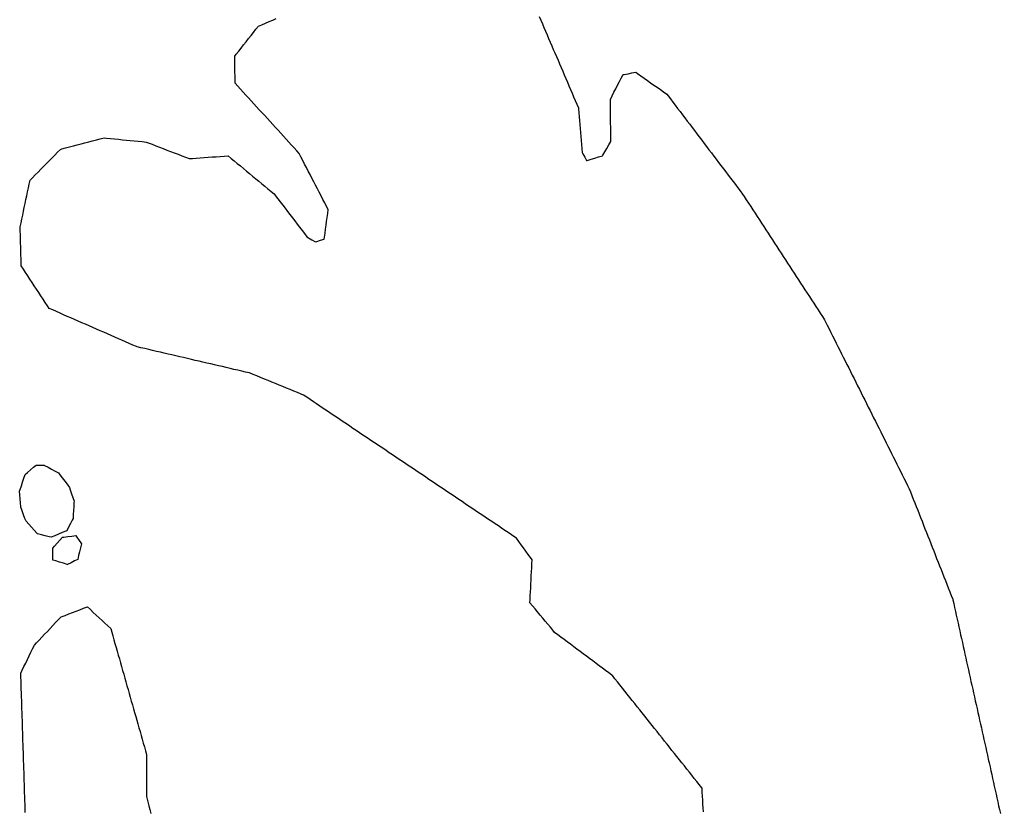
# Model space of a CAD drawing. Header units: millimetres. Extents: x 257 to 2289, y 96 to 1983.
# Drawn here: x 1735 to 1981.4, y 639 to 837.7 of the extents above; entities that cross this region are included whole.
import ezdxf

# ---------------------------------------------------------------- set-up
doc = ezdxf.new("R2010")
doc.units = ezdxf.units.MM
for name, color, linetype in [('ALL_HOLES', 1, 'Continuous'), ('ALL_ISLANDS', 7, 'Continuous'), ('OUTLINE_ISLAND_01', 7, 'Continuous'), ('OUTLINE_ISLAND_01_HOLE_02', 1, 'Continuous'), ('OUTLINE_ISLAND_01_HOLE_04', 1, 'Continuous')]:
    doc.layers.add(name, color=color, linetype=linetype)

msp = doc.modelspace()

# ---------------------------------------------------------------- linework, layer by layer
at = {"layer": 'ALL_HOLES'}
for points in [[(1739.1451, 725.7915), (1740.1451, 725.7915), (1741.1451, 725.7915), (1741.2722, 725.7229), (1742.1523, 725.2481), (1743.0323, 724.7732), (1743.9124, 724.2984), (1744.7924, 723.8235), (1745.1191, 723.3859), (1745.7172, 722.5845), (1746.3153, 721.7832), (1746.9135, 720.9818), (1747.5116, 720.1804), (1747.722, 719.5486), (1748.0379, 718.5998), (1748.3539, 717.651), (1748.6698, 716.7022), (1748.6514, 716.3909), (1748.5925, 715.3926), (1748.5335, 714.3944), (1748.4746, 713.3961), (1748.4157, 712.3978), (1748.2129, 711.9946), (1747.7637, 711.1011), (1747.3145, 710.2077), (1746.8652, 709.3143), (1746.6197, 709.2112), (1745.6977, 708.824), (1744.7757, 708.4368), (1743.8537, 708.0496), (1742.9317, 707.6624), (1742.4102, 707.7885), (1741.4382, 708.0234), (1740.4662, 708.2583), (1739.4942, 708.4932), (1739.2962, 708.7121), (1738.6253, 709.4537), (1737.9545, 710.1953), (1737.2837, 710.9369), (1736.6128, 711.6785), (1736.339, 712.3966), (1735.9826, 713.3309), (1735.6263, 714.2653), (1735.2699, 715.1996), (1735.2637, 715.29), (1735.1951, 716.2876), (1735.1265, 717.2853), (1735.0579, 718.2829), (1734.9893, 719.2805), (1735.107, 719.6275), (1735.4283, 720.5745), (1735.7496, 721.5215), (1736.0709, 722.4685), (1736.3922, 723.4154), (1736.9953, 723.936), (1737.7523, 724.5894), (1738.5093, 725.2428)], [(1743.3443, 701.94), (1743.3443, 702.94), (1743.3443, 703.94), (1743.3443, 704.94), (1743.7697, 705.419), (1744.4338, 706.1666), (1745.0978, 706.9143), (1745.7619, 707.662), (1746.0999, 707.7059), (1747.0916, 707.8346), (1748.0833, 707.9633), (1749.0749, 708.092), (1749.3726, 707.6756), (1749.954, 706.862), (1750.5355, 706.0484), (1750.5172, 705.9713), (1750.2859, 704.9984), (1750.0547, 704.0255), (1749.8235, 703.0526), (1749.5922, 702.0797), (1748.8222, 701.7049), (1747.923, 701.2672), (1747.0239, 700.8295), (1746.9442, 700.8536), (1745.9868, 701.1425), (1745.0295, 701.4314), (1744.0721, 701.7203)]]:
    msp.add_lwpolyline(points, close=True, dxfattribs=at)
at = {"layer": 'ALL_ISLANDS'}
for points in [[(1906.8131, 638.6488), (1906.759, 639.6473), (1906.7048, 640.6459), (1906.6507, 641.6444), (1906.5966, 642.6429), (1906.5425, 643.6415), (1906.4884, 644.64), (1906.4035, 644.7464), (1905.78, 645.5282), (1905.1565, 646.3101), (1904.533, 647.0919), (1903.9095, 647.8737), (1903.286, 648.6555), (1902.6625, 649.4373), (1902.039, 650.2192), (1901.4155, 651.001), (1900.792, 651.7828), (1900.1685, 652.5646), (1899.545, 653.3464), (1898.9215, 654.1283), (1898.298, 654.9101), (1897.6745, 655.6919), (1897.051, 656.4737), (1896.4275, 657.2555), (1895.804, 658.0374), (1895.1805, 658.8192), (1894.5569, 659.601), (1893.9334, 660.3828), (1893.3099, 661.1646), (1892.6864, 661.9465), (1892.0629, 662.7283), (1891.4394, 663.5101), (1890.8159, 664.2919), (1890.1924, 665.0737), (1889.5689, 665.8556), (1888.9454, 666.6374), (1888.3219, 667.4192), (1887.6984, 668.201), (1887.0749, 668.9828), (1886.4514, 669.7647), (1885.8279, 670.5465), (1885.2044, 671.3283), (1884.5809, 672.1101), (1883.9574, 672.8919), (1883.8341, 672.9842), (1883.0334, 673.5832), (1882.2326, 674.1822), (1881.4319, 674.7812), (1880.6312, 675.3803), (1879.8304, 675.9793), (1879.0297, 676.5783), (1878.229, 677.1773), (1877.4283, 677.7764), (1876.6275, 678.3754), (1875.8268, 678.9744), (1875.0261, 679.5734), (1874.2253, 680.1725), (1873.4246, 680.7715), (1872.6239, 681.3705), (1871.8231, 681.9696), (1871.0224, 682.5686), (1870.2217, 683.1676), (1869.421, 683.7666), (1868.9958, 684.2777), (1868.3563, 685.0464), (1867.7168, 685.8152), (1867.0772, 686.584), (1866.4377, 687.3528), (1865.7982, 688.1215), (1865.1587, 688.8903), (1864.5191, 689.6591), (1863.8796, 690.4278), (1863.2401, 691.1966), (1863.2784, 691.9857), (1863.3268, 692.9845), (1863.3753, 693.9833), (1863.4237, 694.9821), (1863.4722, 695.981), (1863.5207, 696.9798), (1863.5691, 697.9786), (1863.6176, 698.9774), (1863.666, 699.9763), (1863.7145, 700.9751), (1863.763, 701.9739), (1863.3569, 702.5411), (1862.7748, 703.3542), (1862.1927, 704.1673), (1861.6105, 704.9804), (1861.0284, 705.7935), (1860.4463, 706.6066), (1859.8642, 707.4197), (1859.4416, 707.7036), (1858.6114, 708.2611), (1857.7812, 708.8186), (1856.9511, 709.3761), (1856.1209, 709.9336), (1855.2907, 710.4912), (1854.4606, 711.0487), (1853.6304, 711.6062), (1852.8003, 712.1637), (1851.9701, 712.7212), (1851.1399, 713.2788), (1850.3098, 713.8363), (1849.4796, 714.3938), (1848.6494, 714.9513), (1847.8193, 715.5088), (1846.9891, 716.0664), (1846.1589, 716.6239), (1845.3288, 717.1814), (1844.4986, 717.7389), (1843.6685, 718.2964), (1842.8383, 718.854), (1842.0081, 719.4115), (1841.178, 719.969), (1840.3478, 720.5265), (1839.5176, 721.084), (1838.6875, 721.6416), (1837.8573, 722.1991), (1837.0271, 722.7566), (1836.197, 723.3141), (1835.3668, 723.8716), (1834.5367, 724.4292), (1833.7065, 724.9867), (1832.8763, 725.5442), (1832.0462, 726.1017), (1831.216, 726.6592), (1830.3858, 727.2168), (1829.5557, 727.7743), (1828.7255, 728.3318), (1827.8953, 728.8893), (1827.0652, 729.4468), (1826.235, 730.0044), (1825.4049, 730.5619), (1824.5747, 731.1194), (1823.7445, 731.6769), (1822.9144, 732.2344), (1822.0842, 732.792), (1821.254, 733.3495), (1820.4239, 733.907), (1819.5937, 734.4645), (1818.7636, 735.022), (1817.9334, 735.5796), (1817.1032, 736.1371), (1816.2731, 736.6946), (1815.4429, 737.2521), (1814.6127, 737.8096), (1813.7826, 738.3672), (1812.9524, 738.9247), (1812.1222, 739.4822), (1811.2921, 740.0397), (1810.4619, 740.5972), (1809.6318, 741.1548), (1808.8016, 741.7123), (1807.9714, 742.2698), (1807.1413, 742.8273), (1806.3111, 743.3848), (1805.7367, 743.6207), (1804.8116, 744.0005), (1803.8866, 744.3803), (1802.9615, 744.7601), (1802.0365, 745.1399), (1801.1114, 745.5197), (1800.1863, 745.8996), (1799.2613, 746.2794), (1798.3362, 746.6592), (1797.4111, 747.039), (1796.4861, 747.4188), (1795.561, 747.7986), (1794.636, 748.1784), (1793.7109, 748.5583), (1792.7858, 748.9381), (1792.7582, 748.9445), (1791.784, 749.1704), (1790.8098, 749.3963), (1789.8357, 749.6222), (1788.8615, 749.8481), (1787.8874, 750.0739), (1786.9132, 750.2998), (1785.9391, 750.5257), (1784.9649, 750.7516), (1783.9908, 750.9775), (1783.0166, 751.2034), (1782.0425, 751.4293), (1781.0683, 751.6552), (1780.0942, 751.8811), (1779.12, 752.107), (1778.1459, 752.3328), (1777.1717, 752.5587), (1776.1976, 752.7846), (1775.2234, 753.0105), (1774.2492, 753.2364), (1773.2751, 753.4623), (1772.3009, 753.6882), (1771.3268, 753.9141), (1770.3526, 754.14), (1769.3785, 754.3658), (1768.4043, 754.5917), (1767.4302, 754.8176), (1766.456, 755.0435), (1765.4819, 755.2694), (1764.5077, 755.4953), (1764.3809, 755.5507), (1763.4647, 755.9514), (1762.5485, 756.3521), (1761.6323, 756.7527), (1760.716, 757.1534), (1759.7998, 757.554), (1758.8836, 757.9547), (1757.9673, 758.3554), (1757.0511, 758.756), (1756.1349, 759.1567), (1755.2187, 759.5573), (1754.3024, 759.958), (1753.3862, 760.3587), (1752.47, 760.7593), (1751.5538, 761.16), (1750.6375, 761.5606), (1749.7213, 761.9613), (1748.8051, 762.362), (1747.8889, 762.7626), (1746.9726, 763.1633), (1746.0564, 763.5639), (1745.1402, 763.9646), (1744.2239, 764.3653), (1743.3077, 764.7659), (1742.3915, 765.1666), (1741.9768, 765.7993), (1741.4286, 766.6357), (1740.8804, 767.4721), (1740.3323, 768.3084), (1739.7841, 769.1448), (1739.2359, 769.9812), (1738.6878, 770.8175), (1738.1396, 771.6539), (1737.5914, 772.4903), (1737.0432, 773.3266), (1736.4951, 774.163), (1735.9469, 774.9994), (1735.3987, 775.8357), (1735.3779, 776.6222), (1735.3514, 777.6218), (1735.325, 778.6215), (1735.2985, 779.6211), (1735.272, 780.6208), (1735.2456, 781.6204), (1735.2191, 782.6201), (1735.1926, 783.6197), (1735.1662, 784.6194), (1735.1397, 785.619), (1735.1443, 785.6411), (1735.3495, 786.6198), (1735.5547, 787.5986), (1735.7599, 788.5773), (1735.965, 789.556), (1736.1702, 790.5347), (1736.3754, 791.5135), (1736.5806, 792.4922), (1736.7858, 793.4709), (1736.9909, 794.4496), (1737.1961, 795.4283), (1737.4013, 796.4071), (1737.6065, 797.3858), (1738.2171, 798.0041), (1738.9198, 798.7156), (1739.6225, 799.4271), (1740.3252, 800.1386), (1741.0278, 800.8501), (1741.7305, 801.5616), (1742.4332, 802.2731), (1743.1359, 802.9846), (1743.8386, 803.6961), (1744.5413, 804.4076), (1745.244, 805.1191), (1745.5893, 805.2095), (1746.5567, 805.4628), (1747.5241, 805.7161), (1748.4915, 805.9694), (1749.4589, 806.2227), (1750.4263, 806.476), (1751.3936, 806.7293), (1752.361, 806.9826), (1753.3284, 807.2359), (1754.2958, 807.4892), (1755.2632, 807.7425), (1756.2306, 807.9958), (1756.8316, 807.9368), (1757.8268, 807.8392), (1758.8221, 807.7416), (1759.8173, 807.644), (1760.8125, 807.5464), (1761.8077, 807.4488), (1762.803, 807.3512), (1763.7982, 807.2535), (1764.7934, 807.1559), (1765.7886, 807.0583), (1766.7839, 806.9607), (1767.3307, 806.7498), (1768.2638, 806.39), (1769.1968, 806.0302), (1770.1298, 805.6704), (1771.0628, 805.3106), (1771.9959, 804.9508), (1772.9289, 804.591), (1773.8619, 804.2312), (1774.795, 803.8714), (1775.728, 803.5115), (1776.661, 803.1517), (1777.594, 802.7919), (1778.3951, 802.8492), (1779.3926, 802.9204), (1780.3901, 802.9917), (1781.3875, 803.0629), (1782.385, 803.1342), (1783.3824, 803.2054), (1784.3799, 803.2767), (1785.3773, 803.3479), (1786.3748, 803.4192), (1787.3723, 803.4904), (1787.3799, 803.4841), (1788.1507, 802.847), (1788.9215, 802.21), (1789.6923, 801.5729), (1790.4632, 800.9359), (1791.234, 800.2988), (1792.0048, 799.6617), (1792.7756, 799.0247), (1793.5464, 798.3876), (1794.3172, 797.7506), (1795.0881, 797.1135), (1795.8589, 796.4765), (1796.6297, 795.8394), (1797.4005, 795.2023), (1798.1713, 794.5653), (1798.9421, 793.9282), (1799.2852, 793.4799), (1799.8929, 792.6857), (1800.5005, 791.8915), (1801.1082, 791.0973), (1801.7159, 790.3031), (1802.3236, 789.5089), (1802.9312, 788.7147), (1803.5389, 787.9205), (1804.1466, 787.1264), (1804.7542, 786.3322), (1805.3619, 785.538), (1805.9696, 784.7438), (1806.5772, 783.9496), (1807.1849, 783.1554), (1807.5866, 782.9154), (1808.445, 782.4024), (1809.3035, 781.8895), (1809.6398, 781.993), (1810.5956, 782.2872), (1811.5513, 782.5814), (1811.6148, 783.0625), (1811.7458, 784.0539), (1811.8767, 785.0452), (1812.0076, 786.0366), (1812.1385, 787.028), (1812.2694, 788.0194), (1812.4004, 789.0108), (1812.5313, 790.0022), (1812.1274, 790.7815), (1811.6673, 791.6694), (1811.2072, 792.5572), (1810.7471, 793.4451), (1810.287, 794.3329), (1809.8269, 795.2208), (1809.3667, 796.1086), (1808.9066, 796.9965), (1808.4465, 797.8844), (1807.9864, 798.7722), (1807.5263, 799.6601), (1807.0662, 800.5479), (1806.606, 801.4358), (1806.1459, 802.3237), (1805.6858, 803.2115), (1805.2257, 804.0994), (1804.6533, 804.7274), (1803.9798, 805.4666), (1803.3062, 806.2057), (1802.6326, 806.9448), (1801.9591, 807.6839), (1801.2855, 808.4231), (1800.6119, 809.1622), (1799.9384, 809.9013), (1799.2648, 810.6404), (1798.5912, 811.3796), (1797.9177, 812.1187), (1797.2441, 812.8578), (1796.5705, 813.5969), (1795.897, 814.3361), (1795.2234, 815.0752), (1794.5498, 815.8143), (1793.8762, 816.5534), (1793.2027, 817.2926), (1792.5291, 818.0317), (1791.8555, 818.7708), (1791.182, 819.5099), (1790.5084, 820.2491), (1789.8348, 820.9882), (1789.1613, 821.7273), (1789.1467, 822.5348), (1789.1287, 823.5346), (1789.1107, 824.5345), (1789.0927, 825.5343), (1789.0747, 826.5341), (1789.0567, 827.534), (1789.0387, 828.5338), (1789.4176, 829.0113), (1790.0391, 829.7947), (1790.6606, 830.5781), (1791.2821, 831.3615), (1791.9037, 832.1449), (1792.5252, 832.9283), (1793.1467, 833.7117), (1793.7682, 834.4951), (1794.3897, 835.2785), (1795.0113, 836.0619), (1795.8295, 836.4162), (1796.7472, 836.8136), (1797.6649, 837.211), (1798.5825, 837.6083), (1799.5002, 838.0057)], [(1865.5641, 838.5197), (1865.9574, 837.6003), (1866.3506, 836.6808), (1866.7439, 835.7614), (1867.1372, 834.842), (1867.5304, 833.9226), (1867.9237, 833.0031), (1868.317, 832.0837), (1868.7102, 831.1643), (1869.1035, 830.2449), (1869.4968, 829.3254), (1869.89, 828.406), (1870.2833, 827.4866), (1870.6766, 826.5672), (1871.0698, 825.6477), (1871.4631, 824.7283), (1871.8564, 823.8089), (1872.2496, 822.8895), (1872.6429, 821.97), (1873.0362, 821.0506), (1873.4295, 820.1312), (1873.8227, 819.2118), (1874.216, 818.2924), (1874.6093, 817.3729), (1875.0025, 816.4535), (1875.3958, 815.5341), (1875.4138, 815.3171), (1875.4965, 814.3205), (1875.5792, 813.324), (1875.6618, 812.3274), (1875.7445, 811.3308), (1875.8272, 810.3342), (1875.9099, 809.3376), (1875.9926, 808.3411), (1876.0753, 807.3445), (1876.158, 806.3479), (1876.2407, 805.3513), (1876.3233, 804.3548), (1876.5042, 804.0298), (1876.9905, 803.156), (1877.4769, 802.2822), (1877.6268, 802.3276), (1878.5839, 802.6174), (1879.541, 802.9073), (1880.4981, 803.1971), (1881.4551, 803.4869), (1881.5387, 803.6293), (1882.0449, 804.4918), (1882.551, 805.3542), (1883.0572, 806.2167), (1883.5633, 807.0791), (1883.5564, 807.6789), (1883.5449, 808.6788), (1883.5334, 809.6788), (1883.5219, 810.6787), (1883.5104, 811.6786), (1883.4989, 812.6786), (1883.4874, 813.6785), (1883.4759, 814.6784), (1883.4644, 815.6784), (1883.4529, 816.6783), (1883.4414, 817.6782), (1883.4414, 817.6783), (1883.8965, 818.5687), (1884.3517, 819.4592), (1884.8068, 820.3496), (1885.2619, 821.24), (1885.717, 822.1305), (1886.1721, 823.0209), (1886.6272, 823.9113), (1886.8981, 823.9587), (1887.8831, 824.1311), (1888.8681, 824.3035), (1889.8531, 824.4759), (1890.2853, 824.1699), (1891.1015, 823.5921), (1891.9177, 823.0144), (1892.7339, 822.4366), (1893.5501, 821.8588), (1894.3663, 821.281), (1895.1824, 820.7032), (1895.9986, 820.1254), (1896.8148, 819.5476), (1897.631, 818.9699), (1897.9303, 818.5757), (1898.5351, 817.7792), (1899.1398, 816.9828), (1899.7445, 816.1864), (1900.3492, 815.3899), (1900.954, 814.5935), (1901.5587, 813.7971), (1902.1634, 813.0006), (1902.7681, 812.2042), (1903.3729, 811.4078), (1903.9776, 810.6113), (1904.5823, 809.8149), (1905.1871, 809.0185), (1905.7918, 808.222), (1906.3965, 807.4256), (1907.0012, 806.6292), (1907.606, 805.8327), (1908.2107, 805.0363), (1908.8154, 804.2399), (1909.4201, 803.4434), (1910.0249, 802.647), (1910.6296, 801.8506), (1911.2343, 801.0541), (1911.839, 800.2577), (1912.4438, 799.4613), (1913.0485, 798.6648), (1913.6532, 797.8684), (1914.258, 797.072), (1914.8627, 796.2755), (1915.4674, 795.4791), (1916.0721, 794.6827), (1916.6769, 793.8862), (1917.0614, 793.2961), (1917.6073, 792.4582), (1918.1533, 791.6204), (1918.6992, 790.7826), (1919.2451, 789.9447), (1919.791, 789.1069), (1920.337, 788.2691), (1920.8829, 787.4312), (1921.4288, 786.5934), (1921.9747, 785.7556), (1922.5207, 784.9177), (1923.0666, 784.0799), (1923.6125, 783.2421), (1924.1584, 782.4042), (1924.7044, 781.5664), (1925.2503, 780.7286), (1925.7962, 779.8907), (1926.3421, 779.0529), (1926.8881, 778.2151), (1927.434, 777.3772), (1927.9799, 776.5394), (1928.5258, 775.7016), (1929.0718, 774.8637), (1929.6177, 774.0259), (1930.1636, 773.1881), (1930.7095, 772.3502), (1931.2555, 771.5124), (1931.8014, 770.6745), (1932.3473, 769.8367), (1932.8932, 768.9989), (1933.4392, 768.161), (1933.9851, 767.3232), (1934.531, 766.4854), (1935.0769, 765.6475), (1935.6229, 764.8097), (1936.1688, 763.9719), (1936.7147, 763.134), (1937.2606, 762.2962), (1937.4994, 761.8199), (1937.9477, 760.926), (1938.3959, 760.0321), (1938.8441, 759.1382), (1939.2923, 758.2442), (1939.7405, 757.3503), (1940.1887, 756.4564), (1940.6369, 755.5624), (1941.0851, 754.6685), (1941.5333, 753.7746), (1941.9815, 752.8807), (1942.4297, 751.9867), (1942.8779, 751.0928), (1943.3261, 750.1989), (1943.7744, 749.3049), (1944.2226, 748.411), (1944.6708, 747.5171), (1945.119, 746.6231), (1945.5672, 745.7292), (1946.0154, 744.8353), (1946.4636, 743.9414), (1946.9118, 743.0474), (1947.36, 742.1535), (1947.8082, 741.2596), (1948.2564, 740.3656), (1948.7046, 739.4717), (1949.1529, 738.5778), (1949.6011, 737.6839), (1950.0493, 736.7899), (1950.4975, 735.896), (1950.9457, 735.0021), (1951.3939, 734.1081), (1951.8421, 733.2142), (1952.2903, 732.3203), (1952.7385, 731.4263), (1953.1867, 730.5324), (1953.6349, 729.6385), (1954.0831, 728.7446), (1954.5313, 727.8506), (1954.9796, 726.9567), (1955.4278, 726.0628), (1955.876, 725.1688), (1956.3242, 724.2749), (1956.7724, 723.381), (1957.2206, 722.4871), (1957.6688, 721.5931), (1958.117, 720.6992), (1958.5652, 719.8053), (1958.8379, 719.1127), (1959.2043, 718.1822), (1959.5706, 717.2517), (1959.937, 716.3213), (1960.3033, 715.3908), (1960.6697, 714.4603), (1961.036, 713.5298), (1961.4024, 712.5993), (1961.7687, 711.6689), (1962.1351, 710.7384), (1962.5014, 709.8079), (1962.8678, 708.8774), (1963.2341, 707.947), (1963.6005, 707.0165), (1963.9668, 706.086), (1964.3332, 705.1555), (1964.6995, 704.2251), (1965.0659, 703.2946), (1965.4323, 702.3641), (1965.7986, 701.4336), (1966.165, 700.5032), (1966.5313, 699.5727), (1966.8977, 698.6422), (1967.264, 697.7117), (1967.6304, 696.7813), (1967.9967, 695.8508), (1968.3631, 694.9203), (1968.7294, 693.9898), (1969.0958, 693.0593), (1969.4621, 692.1289), (1969.4994, 691.9614), (1969.7167, 690.9853), (1969.9339, 690.0092), (1970.1512, 689.0331), (1970.3684, 688.0569), (1970.5857, 687.0808), (1970.803, 686.1047), (1971.0202, 685.1286), (1971.2375, 684.1525), (1971.4547, 683.1764), (1971.672, 682.2003), (1971.8892, 681.2241), (1972.1065, 680.248), (1972.3238, 679.2719), (1972.541, 678.2958), (1972.7583, 677.3197), (1972.9755, 676.3436), (1973.1928, 675.3675), (1973.4101, 674.3914), (1973.6273, 673.4152), (1973.8446, 672.4391), (1974.0618, 671.463), (1974.2791, 670.4869), (1974.4964, 669.5108), (1974.7136, 668.5347), (1974.9309, 667.5586), (1975.1481, 666.5824), (1975.3654, 665.6063), (1975.5827, 664.6302), (1975.7999, 663.6541), (1976.0172, 662.678), (1976.2344, 661.7019), (1976.4517, 660.7258), (1976.6689, 659.7496), (1976.8862, 658.7735), (1977.1035, 657.7974), (1977.3207, 656.8213), (1977.538, 655.8452), (1977.7552, 654.8691), (1977.9725, 653.893), (1978.1898, 652.9168), (1978.407, 651.9407), (1978.6243, 650.9646), (1978.8415, 649.9885), (1979.0588, 649.0124), (1979.2761, 648.0363), (1979.4933, 647.0602), (1979.7106, 646.084), (1979.9278, 645.1079), (1980.1451, 644.1318), (1980.3624, 643.1557), (1980.5796, 642.1796), (1980.7969, 641.2035), (1981.0141, 640.2274), (1981.2314, 639.2512), (1981.4486, 638.2751)], [(1736.418, 638.5519), (1736.3857, 639.5514), (1736.3534, 640.5509), (1736.3211, 641.5503), (1736.2889, 642.5498), (1736.2566, 643.5493), (1736.2243, 644.5488), (1736.192, 645.5482), (1736.1597, 646.5477), (1736.1274, 647.5472), (1736.0951, 648.5467), (1736.0628, 649.5462), (1736.0305, 650.5456), (1735.9983, 651.5451), (1735.966, 652.5446), (1735.9337, 653.5441), (1735.9014, 654.5436), (1735.8691, 655.543), (1735.8368, 656.5425), (1735.8045, 657.542), (1735.7722, 658.5415), (1735.7399, 659.5409), (1735.7077, 660.5404), (1735.6754, 661.5399), (1735.6431, 662.5394), (1735.6108, 663.5389), (1735.5785, 664.5383), (1735.5462, 665.5378), (1735.5139, 666.5373), (1735.4816, 667.5368), (1735.4493, 668.5363), (1735.417, 669.5357), (1735.3848, 670.5352), (1735.3525, 671.5347), (1735.3202, 672.5342), (1735.2879, 673.5336), (1735.643, 674.2641), (1736.0803, 675.1635), (1736.5175, 676.0628), (1736.9548, 676.9621), (1737.392, 677.8615), (1737.8293, 678.7608), (1738.2665, 679.6602), (1738.7038, 680.5595), (1739.2246, 681.112), (1739.9104, 681.8398), (1740.5963, 682.5675), (1741.2822, 683.2952), (1741.9681, 684.0229), (1742.6539, 684.7506), (1743.3398, 685.4784), (1744.0257, 686.2061), (1744.7116, 686.9338), (1745.3974, 687.6615), (1745.4677, 687.6882), (1746.4025, 688.0433), (1747.3373, 688.3984), (1748.2722, 688.7534), (1749.207, 689.1085), (1750.1419, 689.4636), (1751.0767, 689.8187), (1752.0115, 690.1737), (1752.0334, 690.1534), (1752.7654, 689.472), (1753.4974, 688.7907), (1754.2294, 688.1094), (1754.9614, 687.428), (1755.6933, 686.7467), (1756.4253, 686.0654), (1757.1573, 685.3841), (1757.8893, 684.7027), (1758.1373, 683.8305), (1758.4107, 682.8686), (1758.6842, 681.9067), (1758.9576, 680.9448), (1759.2311, 679.9829), (1759.5045, 679.021), (1759.778, 678.0591), (1760.0514, 677.0973), (1760.3249, 676.1354), (1760.5983, 675.1735), (1760.8718, 674.2116), (1761.1452, 673.2497), (1761.4187, 672.2878), (1761.6921, 671.3259), (1761.9655, 670.3641), (1762.239, 669.4022), (1762.5124, 668.4403), (1762.7859, 667.4784), (1763.0593, 666.5165), (1763.3328, 665.5546), (1763.6062, 664.5927), (1763.8797, 663.6308), (1764.1531, 662.669), (1764.4266, 661.7071), (1764.7, 660.7452), (1764.9735, 659.7833), (1765.2469, 658.8214), (1765.5204, 657.8595), (1765.7938, 656.8976), (1766.0673, 655.9358), (1766.3407, 654.9739), (1766.6142, 654.012), (1766.8876, 653.0501), (1766.8864, 652.5624), (1766.8839, 651.5624), (1766.8814, 650.5624), (1766.8789, 649.5624), (1766.8764, 648.5624), (1766.8739, 647.5624), (1766.8714, 646.5624), (1766.8689, 645.5624), (1766.8664, 644.5625), (1766.8639, 643.5625), (1766.8614, 642.5625), (1766.962, 642.162), (1767.2058, 641.1922), (1767.4495, 640.2224), (1767.6933, 639.2525), (1767.937, 638.2827)]]:
    msp.add_lwpolyline(points, dxfattribs=at)
at = {"layer": 'OUTLINE_ISLAND_01'}
for points in [[(1906.8131, 638.6488), (1906.759, 639.6473), (1906.7048, 640.6459), (1906.6507, 641.6444), (1906.5966, 642.6429), (1906.5425, 643.6415), (1906.4884, 644.64), (1906.4035, 644.7464), (1905.78, 645.5282), (1905.1565, 646.3101), (1904.533, 647.0919), (1903.9095, 647.8737), (1903.286, 648.6555), (1902.6625, 649.4373), (1902.039, 650.2192), (1901.4155, 651.001), (1900.792, 651.7828), (1900.1685, 652.5646), (1899.545, 653.3464), (1898.9215, 654.1283), (1898.298, 654.9101), (1897.6745, 655.6919), (1897.051, 656.4737), (1896.4275, 657.2555), (1895.804, 658.0374), (1895.1805, 658.8192), (1894.5569, 659.601), (1893.9334, 660.3828), (1893.3099, 661.1646), (1892.6864, 661.9465), (1892.0629, 662.7283), (1891.4394, 663.5101), (1890.8159, 664.2919), (1890.1924, 665.0737), (1889.5689, 665.8556), (1888.9454, 666.6374), (1888.3219, 667.4192), (1887.6984, 668.201), (1887.0749, 668.9828), (1886.4514, 669.7647), (1885.8279, 670.5465), (1885.2044, 671.3283), (1884.5809, 672.1101), (1883.9574, 672.8919), (1883.8341, 672.9842), (1883.0334, 673.5832), (1882.2326, 674.1822), (1881.4319, 674.7812), (1880.6312, 675.3803), (1879.8304, 675.9793), (1879.0297, 676.5783), (1878.229, 677.1773), (1877.4283, 677.7764), (1876.6275, 678.3754), (1875.8268, 678.9744), (1875.0261, 679.5734), (1874.2253, 680.1725), (1873.4246, 680.7715), (1872.6239, 681.3705), (1871.8231, 681.9696), (1871.0224, 682.5686), (1870.2217, 683.1676), (1869.421, 683.7666), (1868.9958, 684.2777), (1868.3563, 685.0464), (1867.7168, 685.8152), (1867.0772, 686.584), (1866.4377, 687.3528), (1865.7982, 688.1215), (1865.1587, 688.8903), (1864.5191, 689.6591), (1863.8796, 690.4278), (1863.2401, 691.1966), (1863.2784, 691.9857), (1863.3268, 692.9845), (1863.3753, 693.9833), (1863.4237, 694.9821), (1863.4722, 695.981), (1863.5207, 696.9798), (1863.5691, 697.9786), (1863.6176, 698.9774), (1863.666, 699.9763), (1863.7145, 700.9751), (1863.763, 701.9739), (1863.3569, 702.5411), (1862.7748, 703.3542), (1862.1927, 704.1673), (1861.6105, 704.9804), (1861.0284, 705.7935), (1860.4463, 706.6066), (1859.8642, 707.4197), (1859.4416, 707.7036), (1858.6114, 708.2611), (1857.7812, 708.8186), (1856.9511, 709.3761), (1856.1209, 709.9336), (1855.2907, 710.4912), (1854.4606, 711.0487), (1853.6304, 711.6062), (1852.8003, 712.1637), (1851.9701, 712.7212), (1851.1399, 713.2788), (1850.3098, 713.8363), (1849.4796, 714.3938), (1848.6494, 714.9513), (1847.8193, 715.5088), (1846.9891, 716.0664), (1846.1589, 716.6239), (1845.3288, 717.1814), (1844.4986, 717.7389), (1843.6685, 718.2964), (1842.8383, 718.854), (1842.0081, 719.4115), (1841.178, 719.969), (1840.3478, 720.5265), (1839.5176, 721.084), (1838.6875, 721.6416), (1837.8573, 722.1991), (1837.0271, 722.7566), (1836.197, 723.3141), (1835.3668, 723.8716), (1834.5367, 724.4292), (1833.7065, 724.9867), (1832.8763, 725.5442), (1832.0462, 726.1017), (1831.216, 726.6592), (1830.3858, 727.2168), (1829.5557, 727.7743), (1828.7255, 728.3318), (1827.8953, 728.8893), (1827.0652, 729.4468), (1826.235, 730.0044), (1825.4049, 730.5619), (1824.5747, 731.1194), (1823.7445, 731.6769), (1822.9144, 732.2344), (1822.0842, 732.792), (1821.254, 733.3495), (1820.4239, 733.907), (1819.5937, 734.4645), (1818.7636, 735.022), (1817.9334, 735.5796), (1817.1032, 736.1371), (1816.2731, 736.6946), (1815.4429, 737.2521), (1814.6127, 737.8096), (1813.7826, 738.3672), (1812.9524, 738.9247), (1812.1222, 739.4822), (1811.2921, 740.0397), (1810.4619, 740.5972), (1809.6318, 741.1548), (1808.8016, 741.7123), (1807.9714, 742.2698), (1807.1413, 742.8273), (1806.3111, 743.3848), (1805.7367, 743.6207), (1804.8116, 744.0005), (1803.8866, 744.3803), (1802.9615, 744.7601), (1802.0365, 745.1399), (1801.1114, 745.5197), (1800.1863, 745.8996), (1799.2613, 746.2794), (1798.3362, 746.6592), (1797.4111, 747.039), (1796.4861, 747.4188), (1795.561, 747.7986), (1794.636, 748.1784), (1793.7109, 748.5583), (1792.7858, 748.9381), (1792.7582, 748.9445), (1791.784, 749.1704), (1790.8098, 749.3963), (1789.8357, 749.6222), (1788.8615, 749.8481), (1787.8874, 750.0739), (1786.9132, 750.2998), (1785.9391, 750.5257), (1784.9649, 750.7516), (1783.9908, 750.9775), (1783.0166, 751.2034), (1782.0425, 751.4293), (1781.0683, 751.6552), (1780.0942, 751.8811), (1779.12, 752.107), (1778.1459, 752.3328), (1777.1717, 752.5587), (1776.1976, 752.7846), (1775.2234, 753.0105), (1774.2492, 753.2364), (1773.2751, 753.4623), (1772.3009, 753.6882), (1771.3268, 753.9141), (1770.3526, 754.14), (1769.3785, 754.3658), (1768.4043, 754.5917), (1767.4302, 754.8176), (1766.456, 755.0435), (1765.4819, 755.2694), (1764.5077, 755.4953), (1764.3809, 755.5507), (1763.4647, 755.9514), (1762.5485, 756.3521), (1761.6323, 756.7527), (1760.716, 757.1534), (1759.7998, 757.554), (1758.8836, 757.9547), (1757.9673, 758.3554), (1757.0511, 758.756), (1756.1349, 759.1567), (1755.2187, 759.5573), (1754.3024, 759.958), (1753.3862, 760.3587), (1752.47, 760.7593), (1751.5538, 761.16), (1750.6375, 761.5606), (1749.7213, 761.9613), (1748.8051, 762.362), (1747.8889, 762.7626), (1746.9726, 763.1633), (1746.0564, 763.5639), (1745.1402, 763.9646), (1744.2239, 764.3653), (1743.3077, 764.7659), (1742.3915, 765.1666), (1741.9768, 765.7993), (1741.4286, 766.6357), (1740.8804, 767.4721), (1740.3323, 768.3084), (1739.7841, 769.1448), (1739.2359, 769.9812), (1738.6878, 770.8175), (1738.1396, 771.6539), (1737.5914, 772.4903), (1737.0432, 773.3266), (1736.4951, 774.163), (1735.9469, 774.9994), (1735.3987, 775.8357), (1735.3779, 776.6222), (1735.3514, 777.6218), (1735.325, 778.6215), (1735.2985, 779.6211), (1735.272, 780.6208), (1735.2456, 781.6204), (1735.2191, 782.6201), (1735.1926, 783.6197), (1735.1662, 784.6194), (1735.1397, 785.619), (1735.1443, 785.6411), (1735.3495, 786.6198), (1735.5547, 787.5986), (1735.7599, 788.5773), (1735.965, 789.556), (1736.1702, 790.5347), (1736.3754, 791.5135), (1736.5806, 792.4922), (1736.7858, 793.4709), (1736.9909, 794.4496), (1737.1961, 795.4283), (1737.4013, 796.4071), (1737.6065, 797.3858), (1738.2171, 798.0041), (1738.9198, 798.7156), (1739.6225, 799.4271), (1740.3252, 800.1386), (1741.0278, 800.8501), (1741.7305, 801.5616), (1742.4332, 802.2731), (1743.1359, 802.9846), (1743.8386, 803.6961), (1744.5413, 804.4076), (1745.244, 805.1191), (1745.5893, 805.2095), (1746.5567, 805.4628), (1747.5241, 805.7161), (1748.4915, 805.9694), (1749.4589, 806.2227), (1750.4263, 806.476), (1751.3936, 806.7293), (1752.361, 806.9826), (1753.3284, 807.2359), (1754.2958, 807.4892), (1755.2632, 807.7425), (1756.2306, 807.9958), (1756.8316, 807.9368), (1757.8268, 807.8392), (1758.8221, 807.7416), (1759.8173, 807.644), (1760.8125, 807.5464), (1761.8077, 807.4488), (1762.803, 807.3512), (1763.7982, 807.2535), (1764.7934, 807.1559), (1765.7886, 807.0583), (1766.7839, 806.9607), (1767.3307, 806.7498), (1768.2638, 806.39), (1769.1968, 806.0302), (1770.1298, 805.6704), (1771.0628, 805.3106), (1771.9959, 804.9508), (1772.9289, 804.591), (1773.8619, 804.2312), (1774.795, 803.8714), (1775.728, 803.5115), (1776.661, 803.1517), (1777.594, 802.7919), (1778.3951, 802.8492), (1779.3926, 802.9204), (1780.3901, 802.9917), (1781.3875, 803.0629), (1782.385, 803.1342), (1783.3824, 803.2054), (1784.3799, 803.2767), (1785.3773, 803.3479), (1786.3748, 803.4192), (1787.3723, 803.4904), (1787.3799, 803.4841), (1788.1507, 802.847), (1788.9215, 802.21), (1789.6923, 801.5729), (1790.4632, 800.9359), (1791.234, 800.2988), (1792.0048, 799.6617), (1792.7756, 799.0247), (1793.5464, 798.3876), (1794.3172, 797.7506), (1795.0881, 797.1135), (1795.8589, 796.4765), (1796.6297, 795.8394), (1797.4005, 795.2023), (1798.1713, 794.5653), (1798.9421, 793.9282), (1799.2852, 793.4799), (1799.8929, 792.6857), (1800.5005, 791.8915), (1801.1082, 791.0973), (1801.7159, 790.3031), (1802.3236, 789.5089), (1802.9312, 788.7147), (1803.5389, 787.9205), (1804.1466, 787.1264), (1804.7542, 786.3322), (1805.3619, 785.538), (1805.9696, 784.7438), (1806.5772, 783.9496), (1807.1849, 783.1554), (1807.5866, 782.9154), (1808.445, 782.4024), (1809.3035, 781.8895), (1809.6398, 781.993), (1810.5956, 782.2872), (1811.5513, 782.5814), (1811.6148, 783.0625), (1811.7458, 784.0539), (1811.8767, 785.0452), (1812.0076, 786.0366), (1812.1385, 787.028), (1812.2694, 788.0194), (1812.4004, 789.0108), (1812.5313, 790.0022), (1812.1274, 790.7815), (1811.6673, 791.6694), (1811.2072, 792.5572), (1810.7471, 793.4451), (1810.287, 794.3329), (1809.8269, 795.2208), (1809.3667, 796.1086), (1808.9066, 796.9965), (1808.4465, 797.8844), (1807.9864, 798.7722), (1807.5263, 799.6601), (1807.0662, 800.5479), (1806.606, 801.4358), (1806.1459, 802.3237), (1805.6858, 803.2115), (1805.2257, 804.0994), (1804.6533, 804.7274), (1803.9798, 805.4666), (1803.3062, 806.2057), (1802.6326, 806.9448), (1801.9591, 807.6839), (1801.2855, 808.4231), (1800.6119, 809.1622), (1799.9384, 809.9013), (1799.2648, 810.6404), (1798.5912, 811.3796), (1797.9177, 812.1187), (1797.2441, 812.8578), (1796.5705, 813.5969), (1795.897, 814.3361), (1795.2234, 815.0752), (1794.5498, 815.8143), (1793.8762, 816.5534), (1793.2027, 817.2926), (1792.5291, 818.0317), (1791.8555, 818.7708), (1791.182, 819.5099), (1790.5084, 820.2491), (1789.8348, 820.9882), (1789.1613, 821.7273), (1789.1467, 822.5348), (1789.1287, 823.5346), (1789.1107, 824.5345), (1789.0927, 825.5343), (1789.0747, 826.5341), (1789.0567, 827.534), (1789.0387, 828.5338), (1789.4176, 829.0113), (1790.0391, 829.7947), (1790.6606, 830.5781), (1791.2821, 831.3615), (1791.9037, 832.1449), (1792.5252, 832.9283), (1793.1467, 833.7117), (1793.7682, 834.4951), (1794.3897, 835.2785), (1795.0113, 836.0619), (1795.8295, 836.4162), (1796.7472, 836.8136), (1797.6649, 837.211), (1798.5825, 837.6083), (1799.5002, 838.0057)], [(1865.5641, 838.5197), (1865.9574, 837.6003), (1866.3506, 836.6808), (1866.7439, 835.7614), (1867.1372, 834.842), (1867.5304, 833.9226), (1867.9237, 833.0031), (1868.317, 832.0837), (1868.7102, 831.1643), (1869.1035, 830.2449), (1869.4968, 829.3254), (1869.89, 828.406), (1870.2833, 827.4866), (1870.6766, 826.5672), (1871.0698, 825.6477), (1871.4631, 824.7283), (1871.8564, 823.8089), (1872.2496, 822.8895), (1872.6429, 821.97), (1873.0362, 821.0506), (1873.4295, 820.1312), (1873.8227, 819.2118), (1874.216, 818.2924), (1874.6093, 817.3729), (1875.0025, 816.4535), (1875.3958, 815.5341), (1875.4138, 815.3171), (1875.4965, 814.3205), (1875.5792, 813.324), (1875.6618, 812.3274), (1875.7445, 811.3308), (1875.8272, 810.3342), (1875.9099, 809.3376), (1875.9926, 808.3411), (1876.0753, 807.3445), (1876.158, 806.3479), (1876.2407, 805.3513), (1876.3233, 804.3548), (1876.5042, 804.0298), (1876.9905, 803.156), (1877.4769, 802.2822), (1877.6268, 802.3276), (1878.5839, 802.6174), (1879.541, 802.9073), (1880.4981, 803.1971), (1881.4551, 803.4869), (1881.5387, 803.6293), (1882.0449, 804.4918), (1882.551, 805.3542), (1883.0572, 806.2167), (1883.5633, 807.0791), (1883.5564, 807.6789), (1883.5449, 808.6788), (1883.5334, 809.6788), (1883.5219, 810.6787), (1883.5104, 811.6786), (1883.4989, 812.6786), (1883.4874, 813.6785), (1883.4759, 814.6784), (1883.4644, 815.6784), (1883.4529, 816.6783), (1883.4414, 817.6782), (1883.4414, 817.6783), (1883.8965, 818.5687), (1884.3517, 819.4592), (1884.8068, 820.3496), (1885.2619, 821.24), (1885.717, 822.1305), (1886.1721, 823.0209), (1886.6272, 823.9113), (1886.8981, 823.9587), (1887.8831, 824.1311), (1888.8681, 824.3035), (1889.8531, 824.4759), (1890.2853, 824.1699), (1891.1015, 823.5921), (1891.9177, 823.0144), (1892.7339, 822.4366), (1893.5501, 821.8588), (1894.3663, 821.281), (1895.1824, 820.7032), (1895.9986, 820.1254), (1896.8148, 819.5476), (1897.631, 818.9699), (1897.9303, 818.5757), (1898.5351, 817.7792), (1899.1398, 816.9828), (1899.7445, 816.1864), (1900.3492, 815.3899), (1900.954, 814.5935), (1901.5587, 813.7971), (1902.1634, 813.0006), (1902.7681, 812.2042), (1903.3729, 811.4078), (1903.9776, 810.6113), (1904.5823, 809.8149), (1905.1871, 809.0185), (1905.7918, 808.222), (1906.3965, 807.4256), (1907.0012, 806.6292), (1907.606, 805.8327), (1908.2107, 805.0363), (1908.8154, 804.2399), (1909.4201, 803.4434), (1910.0249, 802.647), (1910.6296, 801.8506), (1911.2343, 801.0541), (1911.839, 800.2577), (1912.4438, 799.4613), (1913.0485, 798.6648), (1913.6532, 797.8684), (1914.258, 797.072), (1914.8627, 796.2755), (1915.4674, 795.4791), (1916.0721, 794.6827), (1916.6769, 793.8862), (1917.0614, 793.2961), (1917.6073, 792.4582), (1918.1533, 791.6204), (1918.6992, 790.7826), (1919.2451, 789.9447), (1919.791, 789.1069), (1920.337, 788.2691), (1920.8829, 787.4312), (1921.4288, 786.5934), (1921.9747, 785.7556), (1922.5207, 784.9177), (1923.0666, 784.0799), (1923.6125, 783.2421), (1924.1584, 782.4042), (1924.7044, 781.5664), (1925.2503, 780.7286), (1925.7962, 779.8907), (1926.3421, 779.0529), (1926.8881, 778.2151), (1927.434, 777.3772), (1927.9799, 776.5394), (1928.5258, 775.7016), (1929.0718, 774.8637), (1929.6177, 774.0259), (1930.1636, 773.1881), (1930.7095, 772.3502), (1931.2555, 771.5124), (1931.8014, 770.6745), (1932.3473, 769.8367), (1932.8932, 768.9989), (1933.4392, 768.161), (1933.9851, 767.3232), (1934.531, 766.4854), (1935.0769, 765.6475), (1935.6229, 764.8097), (1936.1688, 763.9719), (1936.7147, 763.134), (1937.2606, 762.2962), (1937.4994, 761.8199), (1937.9477, 760.926), (1938.3959, 760.0321), (1938.8441, 759.1382), (1939.2923, 758.2442), (1939.7405, 757.3503), (1940.1887, 756.4564), (1940.6369, 755.5624), (1941.0851, 754.6685), (1941.5333, 753.7746), (1941.9815, 752.8807), (1942.4297, 751.9867), (1942.8779, 751.0928), (1943.3261, 750.1989), (1943.7744, 749.3049), (1944.2226, 748.411), (1944.6708, 747.5171), (1945.119, 746.6231), (1945.5672, 745.7292), (1946.0154, 744.8353), (1946.4636, 743.9414), (1946.9118, 743.0474), (1947.36, 742.1535), (1947.8082, 741.2596), (1948.2564, 740.3656), (1948.7046, 739.4717), (1949.1529, 738.5778), (1949.6011, 737.6839), (1950.0493, 736.7899), (1950.4975, 735.896), (1950.9457, 735.0021), (1951.3939, 734.1081), (1951.8421, 733.2142), (1952.2903, 732.3203), (1952.7385, 731.4263), (1953.1867, 730.5324), (1953.6349, 729.6385), (1954.0831, 728.7446), (1954.5313, 727.8506), (1954.9796, 726.9567), (1955.4278, 726.0628), (1955.876, 725.1688), (1956.3242, 724.2749), (1956.7724, 723.381), (1957.2206, 722.4871), (1957.6688, 721.5931), (1958.117, 720.6992), (1958.5652, 719.8053), (1958.8379, 719.1127), (1959.2043, 718.1822), (1959.5706, 717.2517), (1959.937, 716.3213), (1960.3033, 715.3908), (1960.6697, 714.4603), (1961.036, 713.5298), (1961.4024, 712.5993), (1961.7687, 711.6689), (1962.1351, 710.7384), (1962.5014, 709.8079), (1962.8678, 708.8774), (1963.2341, 707.947), (1963.6005, 707.0165), (1963.9668, 706.086), (1964.3332, 705.1555), (1964.6995, 704.2251), (1965.0659, 703.2946), (1965.4323, 702.3641), (1965.7986, 701.4336), (1966.165, 700.5032), (1966.5313, 699.5727), (1966.8977, 698.6422), (1967.264, 697.7117), (1967.6304, 696.7813), (1967.9967, 695.8508), (1968.3631, 694.9203), (1968.7294, 693.9898), (1969.0958, 693.0593), (1969.4621, 692.1289), (1969.4994, 691.9614), (1969.7167, 690.9853), (1969.9339, 690.0092), (1970.1512, 689.0331), (1970.3684, 688.0569), (1970.5857, 687.0808), (1970.803, 686.1047), (1971.0202, 685.1286), (1971.2375, 684.1525), (1971.4547, 683.1764), (1971.672, 682.2003), (1971.8892, 681.2241), (1972.1065, 680.248), (1972.3238, 679.2719), (1972.541, 678.2958), (1972.7583, 677.3197), (1972.9755, 676.3436), (1973.1928, 675.3675), (1973.4101, 674.3914), (1973.6273, 673.4152), (1973.8446, 672.4391), (1974.0618, 671.463), (1974.2791, 670.4869), (1974.4964, 669.5108), (1974.7136, 668.5347), (1974.9309, 667.5586), (1975.1481, 666.5824), (1975.3654, 665.6063), (1975.5827, 664.6302), (1975.7999, 663.6541), (1976.0172, 662.678), (1976.2344, 661.7019), (1976.4517, 660.7258), (1976.6689, 659.7496), (1976.8862, 658.7735), (1977.1035, 657.7974), (1977.3207, 656.8213), (1977.538, 655.8452), (1977.7552, 654.8691), (1977.9725, 653.893), (1978.1898, 652.9168), (1978.407, 651.9407), (1978.6243, 650.9646), (1978.8415, 649.9885), (1979.0588, 649.0124), (1979.2761, 648.0363), (1979.4933, 647.0602), (1979.7106, 646.084), (1979.9278, 645.1079), (1980.1451, 644.1318), (1980.3624, 643.1557), (1980.5796, 642.1796), (1980.7969, 641.2035), (1981.0141, 640.2274), (1981.2314, 639.2512), (1981.4486, 638.2751)], [(1736.418, 638.5519), (1736.3857, 639.5514), (1736.3534, 640.5509), (1736.3211, 641.5503), (1736.2889, 642.5498), (1736.2566, 643.5493), (1736.2243, 644.5488), (1736.192, 645.5482), (1736.1597, 646.5477), (1736.1274, 647.5472), (1736.0951, 648.5467), (1736.0628, 649.5462), (1736.0305, 650.5456), (1735.9983, 651.5451), (1735.966, 652.5446), (1735.9337, 653.5441), (1735.9014, 654.5436), (1735.8691, 655.543), (1735.8368, 656.5425), (1735.8045, 657.542), (1735.7722, 658.5415), (1735.7399, 659.5409), (1735.7077, 660.5404), (1735.6754, 661.5399), (1735.6431, 662.5394), (1735.6108, 663.5389), (1735.5785, 664.5383), (1735.5462, 665.5378), (1735.5139, 666.5373), (1735.4816, 667.5368), (1735.4493, 668.5363), (1735.417, 669.5357), (1735.3848, 670.5352), (1735.3525, 671.5347), (1735.3202, 672.5342), (1735.2879, 673.5336), (1735.643, 674.2641), (1736.0803, 675.1635), (1736.5175, 676.0628), (1736.9548, 676.9621), (1737.392, 677.8615), (1737.8293, 678.7608), (1738.2665, 679.6602), (1738.7038, 680.5595), (1739.2246, 681.112), (1739.9104, 681.8398), (1740.5963, 682.5675), (1741.2822, 683.2952), (1741.9681, 684.0229), (1742.6539, 684.7506), (1743.3398, 685.4784), (1744.0257, 686.2061), (1744.7116, 686.9338), (1745.3974, 687.6615), (1745.4677, 687.6882), (1746.4025, 688.0433), (1747.3373, 688.3984), (1748.2722, 688.7534), (1749.207, 689.1085), (1750.1419, 689.4636), (1751.0767, 689.8187), (1752.0115, 690.1737), (1752.0334, 690.1534), (1752.7654, 689.472), (1753.4974, 688.7907), (1754.2294, 688.1094), (1754.9614, 687.428), (1755.6933, 686.7467), (1756.4253, 686.0654), (1757.1573, 685.3841), (1757.8893, 684.7027), (1758.1373, 683.8305), (1758.4107, 682.8686), (1758.6842, 681.9067), (1758.9576, 680.9448), (1759.2311, 679.9829), (1759.5045, 679.021), (1759.778, 678.0591), (1760.0514, 677.0973), (1760.3249, 676.1354), (1760.5983, 675.1735), (1760.8718, 674.2116), (1761.1452, 673.2497), (1761.4187, 672.2878), (1761.6921, 671.3259), (1761.9655, 670.3641), (1762.239, 669.4022), (1762.5124, 668.4403), (1762.7859, 667.4784), (1763.0593, 666.5165), (1763.3328, 665.5546), (1763.6062, 664.5927), (1763.8797, 663.6308), (1764.1531, 662.669), (1764.4266, 661.7071), (1764.7, 660.7452), (1764.9735, 659.7833), (1765.2469, 658.8214), (1765.5204, 657.8595), (1765.7938, 656.8976), (1766.0673, 655.9358), (1766.3407, 654.9739), (1766.6142, 654.012), (1766.8876, 653.0501), (1766.8864, 652.5624), (1766.8839, 651.5624), (1766.8814, 650.5624), (1766.8789, 649.5624), (1766.8764, 648.5624), (1766.8739, 647.5624), (1766.8714, 646.5624), (1766.8689, 645.5624), (1766.8664, 644.5625), (1766.8639, 643.5625), (1766.8614, 642.5625), (1766.962, 642.162), (1767.2058, 641.1922), (1767.4495, 640.2224), (1767.6933, 639.2525), (1767.937, 638.2827)]]:
    msp.add_lwpolyline(points, dxfattribs=at)
at = {"layer": 'OUTLINE_ISLAND_01_HOLE_02'}
msp.add_lwpolyline([(1743.3443, 701.94), (1743.3443, 702.94), (1743.3443, 703.94), (1743.3443, 704.94), (1743.7697, 705.419), (1744.4338, 706.1666), (1745.0978, 706.9143), (1745.7619, 707.662), (1746.0999, 707.7059), (1747.0916, 707.8346), (1748.0833, 707.9633), (1749.0749, 708.092), (1749.3726, 707.6756), (1749.954, 706.862), (1750.5355, 706.0484), (1750.5172, 705.9713), (1750.2859, 704.9984), (1750.0547, 704.0255), (1749.8235, 703.0526), (1749.5922, 702.0797), (1748.8222, 701.7049), (1747.923, 701.2672), (1747.0239, 700.8295), (1746.9442, 700.8536), (1745.9868, 701.1425), (1745.0295, 701.4314), (1744.0721, 701.7203)], close=True, dxfattribs=at)
at = {"layer": 'OUTLINE_ISLAND_01_HOLE_04'}
msp.add_lwpolyline([(1739.1451, 725.7915), (1740.1451, 725.7915), (1741.1451, 725.7915), (1741.2722, 725.7229), (1742.1523, 725.2481), (1743.0323, 724.7732), (1743.9124, 724.2984), (1744.7924, 723.8235), (1745.1191, 723.3859), (1745.7172, 722.5845), (1746.3153, 721.7832), (1746.9135, 720.9818), (1747.5116, 720.1804), (1747.722, 719.5486), (1748.0379, 718.5998), (1748.3539, 717.651), (1748.6698, 716.7022), (1748.6514, 716.3909), (1748.5925, 715.3926), (1748.5335, 714.3944), (1748.4746, 713.3961), (1748.4157, 712.3978), (1748.2129, 711.9946), (1747.7637, 711.1011), (1747.3145, 710.2077), (1746.8652, 709.3143), (1746.6197, 709.2112), (1745.6977, 708.824), (1744.7757, 708.4368), (1743.8537, 708.0496), (1742.9317, 707.6624), (1742.4102, 707.7885), (1741.4382, 708.0234), (1740.4662, 708.2583), (1739.4942, 708.4932), (1739.2962, 708.7121), (1738.6253, 709.4537), (1737.9545, 710.1953), (1737.2837, 710.9369), (1736.6128, 711.6785), (1736.339, 712.3966), (1735.9826, 713.3309), (1735.6263, 714.2653), (1735.2699, 715.1996), (1735.2637, 715.29), (1735.1951, 716.2876), (1735.1265, 717.2853), (1735.0579, 718.2829), (1734.9893, 719.2805), (1735.107, 719.6275), (1735.4283, 720.5745), (1735.7496, 721.5215), (1736.0709, 722.4685), (1736.3922, 723.4154), (1736.9953, 723.936), (1737.7523, 724.5894), (1738.5093, 725.2428)], close=True, dxfattribs=at)

doc.saveas('drawing.dxf')
